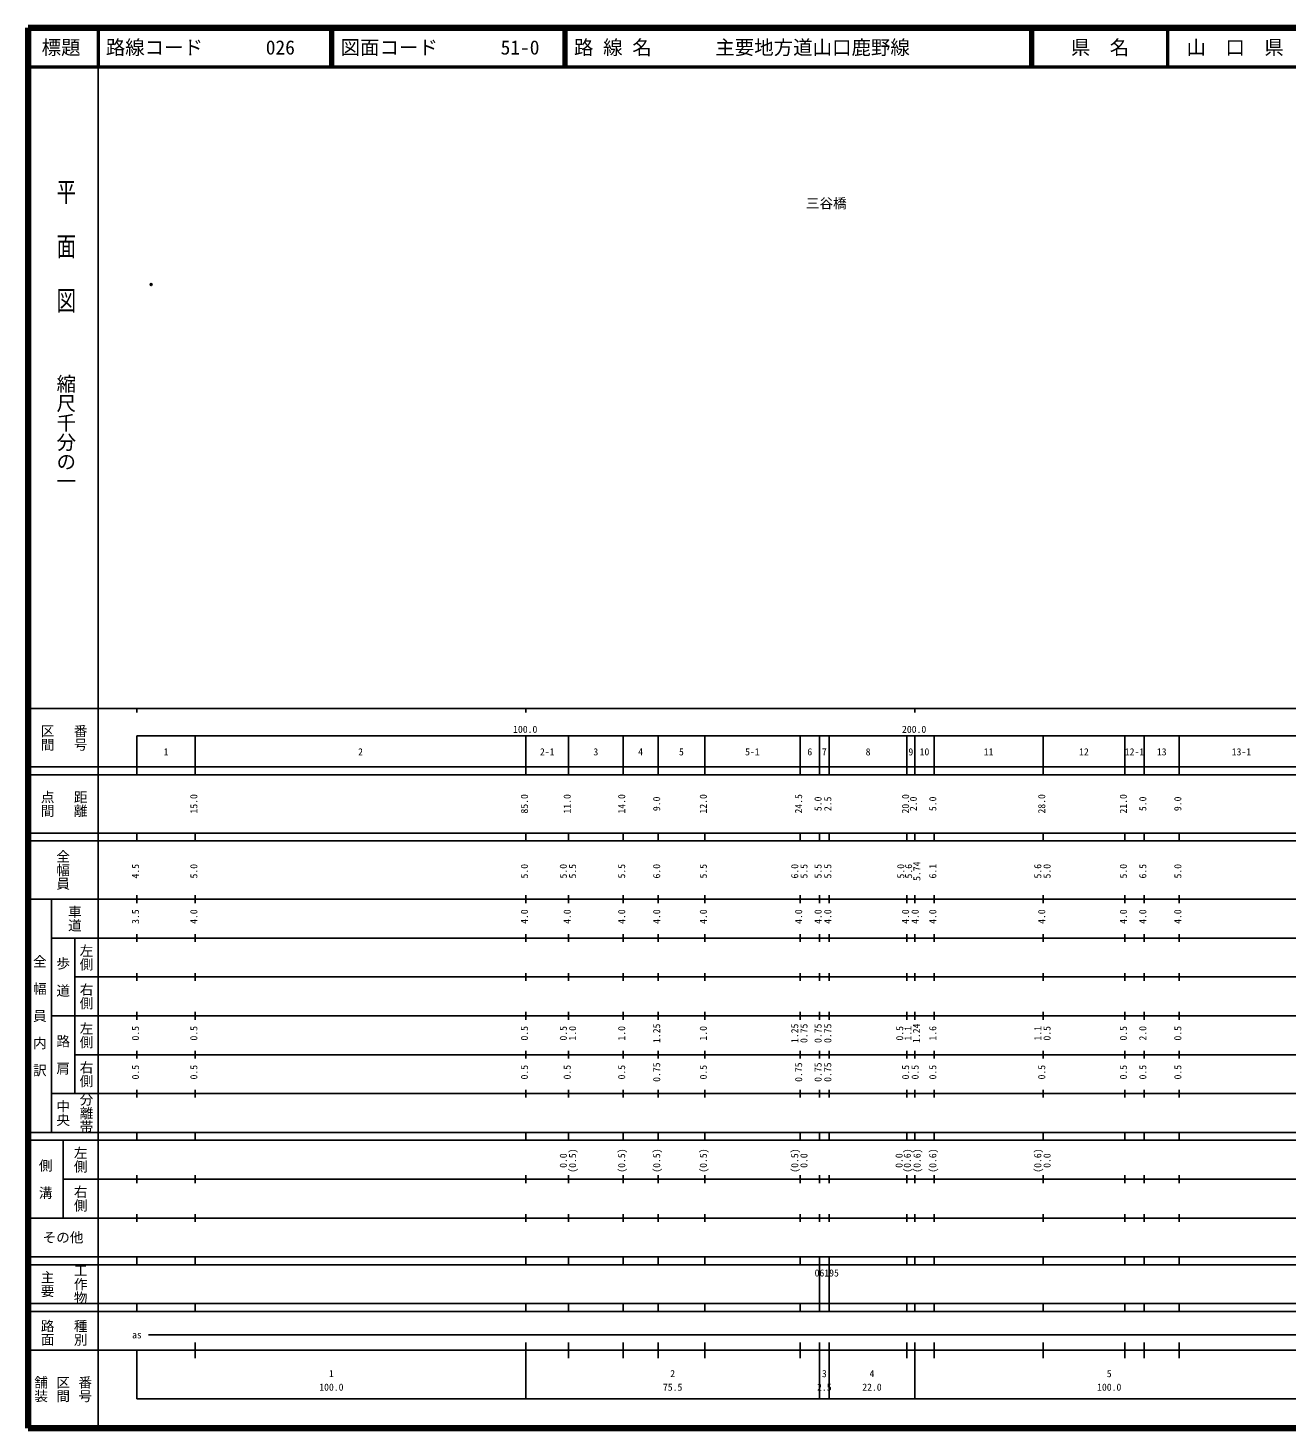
# Model space of a CAD drawing. Units: millimetres on the paper. Extents: x 40 to 680, y 20 to 380.
# Drawn here: x 40 to 363.7, y 20 to 380 of the extents above; entities that cross this region are included whole.
import ezdxf
from ezdxf.enums import TextEntityAlignment as Align

# ---------------------------------------------------------------- set-up
doc = ezdxf.new("R2010")
doc.units = ezdxf.units.MM
doc.header["$PDMODE"] = 32
doc.header["$PDSIZE"] = 0.5
doc.layers.add('M-OTRS', color=6, linetype='Continuous')
doc.layers.add('M-TTL-TXT', color=7, linetype='Continuous')
for name, color, linetype, lineweight in [('M-TTL', 2, 'Continuous', 140), ('M-TTL-BAND', 7, 'Continuous', 25), ('M-TTL-LINE', 7, 'Continuous', 50)]:
    doc.layers.add(name, color=color, linetype=linetype, lineweight=lineweight)
doc.styles.add('@ＭＳ ゴシック', font='')
doc.styles.add('ＭＳ ゴシック', font='')
doc.styles.get('@ＭＳ ゴシック').set_extended_font_data('@MS Gothic')
doc.styles.get('ＭＳ ゴシック').set_extended_font_data('MS Gothic')

msp = doc.modelspace()

# ---------------------------------------------------------------- linework, layer by layer
at = {"layer": 'M-OTRS'}
msp.add_point((71.655, 314.021), dxfattribs=at)
at = {"layer": 'M-TTL'}
for p, q in [((40, 380), (40, 20)), ((680, 380), (40, 380)), ((40, 20), (680, 20))]:
    msp.add_line(p, q, dxfattribs=at)
at = {"layer": 'M-TTL-BAND'}
for p, q in [((58, 370), (58, 20)), ((40, 205), (579, 205)), ((68, 205), (68, 204)), ((168, 205), (168, 204)), ((268, 205), (268, 204)), ((68, 198), (579, 198)), ((68, 198), (68, 188)), ((83, 188), (83, 198)), ((168, 188), (168, 198)), ((179, 188), (179, 198)), ((193, 188), (193, 198)), ((202, 188), (202, 198)), ((214, 188), (214, 198)), ((238.5, 188), (238.5, 198)), ((243.5, 188), (243.5, 198)), ((246, 188), (246, 198)), ((266, 188), (266, 198)), ((268, 188), (268, 198)), ((273, 188), (273, 198)), ((301, 188), (301, 198)), ((322, 188), (322, 198)), ((327, 188), (327, 198)), ((336, 188), (336, 198)), ((40, 190), (579, 190)), ((40, 188), (579, 188)), ((40, 173), (579, 173)), ((68, 171), (68, 173)), ((83, 171), (83, 173)), ((168, 171), (168, 173)), ((179, 171), (179, 173)), ((193, 171), (193, 173)), ((202, 171), (202, 173)), ((214, 171), (214, 173)), ((238.5, 171), (238.5, 173)), ((243.5, 171), (243.5, 173)), ((246, 171), (246, 173)), ((266, 171), (266, 173)), ((268, 171), (268, 173)), ((273, 171), (273, 173)), ((301, 171), (301, 173)), ((322, 171), (322, 173)), ((327, 171), (327, 173)), ((336, 171), (336, 173)), ((40, 171), (579, 171)), ((40, 156), (579, 156)), ((46, 96), (46, 156)), ((68, 155), (68, 157)), ((83, 155), (83, 157)), ((168, 155), (168, 157)), ((179, 155), (179, 157)), ((193, 155), (193, 157)), ((202, 155), (202, 157)), ((214, 155), (214, 157)), ((238.5, 155), (238.5, 157)), ((243.5, 155), (243.5, 157)), ((246, 155), (246, 157)), ((266, 155), (266, 157)), ((268, 155), (268, 157)), ((273, 155), (273, 157)), ((301, 155), (301, 157)), ((322, 155), (322, 157)), ((327, 155), (327, 157)), ((336, 155), (336, 157)), ((46, 146), (579, 146)), ((52, 146), (52, 106)), ((68, 145), (68, 147)), ((83, 145), (83, 147)), ((168, 145), (168, 147)), ((179, 145), (179, 147)), ((193, 145), (193, 147)), ((202, 145), (202, 147)), ((214, 145), (214, 147)), ((238.5, 145), (238.5, 147)), ((243.5, 145), (243.5, 147)), ((246, 145), (246, 147)), ((266, 145), (266, 147)), ((268, 145), (268, 147)), ((273, 145), (273, 147)), ((301, 145), (301, 147)), ((322, 145), (322, 147)), ((327, 145), (327, 147)), ((336, 145), (336, 147)), ((68, 135), (68, 137)), ((83, 135), (83, 137)), ((168, 135), (168, 137)), ((179, 135), (179, 137)), ((193, 135), (193, 137)), ((202, 135), (202, 137)), ((214, 135), (214, 137)), ((238.5, 135), (238.5, 137)), ((243.5, 135), (243.5, 137)), ((246, 135), (246, 137)), ((266, 135), (266, 137)), ((268, 135), (268, 137)), ((273, 135), (273, 137)), ((301, 135), (301, 137)), ((322, 135), (322, 137)), ((327, 135), (327, 137)), ((336, 135), (336, 137)), ((52, 136), (579, 136)), ((46, 126), (579, 126)), ((68, 125), (68, 127)), ((83, 125), (83, 127)), ((168, 125), (168, 127)), ((179, 125), (179, 127)), ((193, 125), (193, 127)), ((202, 125), (202, 127)), ((214, 125), (214, 127)), ((238.5, 125), (238.5, 127)), ((243.5, 125), (243.5, 127)), ((246, 125), (246, 127)), ((266, 125), (266, 127)), ((268, 125), (268, 127)), ((273, 125), (273, 127)), ((301, 125), (301, 127)), ((322, 125), (322, 127)), ((327, 125), (327, 127)), ((336, 125), (336, 127)), ((52, 116), (579, 116)), ((68, 115), (68, 117)), ((83, 115), (83, 117)), ((168, 115), (168, 117)), ((179, 115), (179, 117)), ((193, 115), (193, 117)), ((202, 115), (202, 117)), ((214, 115), (214, 117)), ((238.5, 115), (238.5, 117)), ((243.5, 115), (243.5, 117)), ((246, 115), (246, 117)), ((266, 115), (266, 117)), ((268, 115), (268, 117)), ((273, 115), (273, 117)), ((301, 115), (301, 117)), ((322, 115), (322, 117)), ((327, 115), (327, 117)), ((336, 115), (336, 117)), ((46, 106), (579, 106)), ((68, 105), (68, 107)), ((83, 105), (83, 107)), ((168, 105), (168, 107)), ((179, 105), (179, 107)), ((193, 105), (193, 107)), ((202, 105), (202, 107)), ((214, 105), (214, 107)), ((238.5, 105), (238.5, 107)), ((243.5, 105), (243.5, 107)), ((246, 105), (246, 107)), ((266, 105), (266, 107)), ((268, 105), (268, 107)), ((273, 105), (273, 107)), ((301, 105), (301, 107)), ((322, 105), (322, 107)), ((327, 105), (327, 107)), ((336, 105), (336, 107)), ((40, 96), (579, 96)), ((40, 94), (579, 94)), ((49, 94), (49, 74)), ((68, 94), (68, 96)), ((83, 94), (83, 96)), ((168, 94), (168, 96)), ((179, 94), (179, 96)), ((193, 94), (193, 96)), ((202, 94), (202, 96)), ((214, 94), (214, 96)), ((238.5, 94), (238.5, 96)), ((243.5, 94), (243.5, 96)), ((246, 94), (246, 96)), ((266, 94), (266, 96)), ((268, 94), (268, 96)), ((273, 94), (273, 96)), ((301, 94), (301, 96)), ((322, 94), (322, 96)), ((327, 94), (327, 96)), ((336, 94), (336, 96)), ((49, 84), (579, 84)), ((68, 83), (68, 85)), ((83, 83), (83, 85)), ((168, 83), (168, 85)), ((179, 83), (179, 85)), ((193, 83), (193, 85)), ((202, 83), (202, 85)), ((214, 83), (214, 85)), ((238.5, 83), (238.5, 85)), ((243.5, 83), (243.5, 85)), ((246, 83), (246, 85)), ((266, 83), (266, 85)), ((268, 83), (268, 85)), ((273, 83), (273, 85)), ((301, 83), (301, 85)), ((322, 83), (322, 85)), ((327, 83), (327, 85)), ((336, 83), (336, 85)), ((40, 74), (579, 74)), ((68, 73), (68, 75)), ((83, 73), (83, 75)), ((168, 73), (168, 75)), ((179, 73), (179, 75)), ((193, 73), (193, 75)), ((202, 73), (202, 75)), ((214, 73), (214, 75)), ((238.5, 73), (238.5, 75)), ((243.5, 73), (243.5, 75)), ((246, 73), (246, 75)), ((266, 73), (266, 75)), ((268, 73), (268, 75)), ((273, 73), (273, 75)), ((301, 73), (301, 75)), ((322, 73), (322, 75)), ((327, 73), (327, 75)), ((336, 73), (336, 75)), ((40, 64), (579, 64)), ((40, 62), (579, 62)), ((68, 62), (68, 64)), ((83, 62), (83, 64)), ((168, 62), (168, 64)), ((179, 62), (179, 64)), ((193, 62), (193, 64)), ((202, 62), (202, 64)), ((214, 62), (214, 64)), ((238.5, 62), (238.5, 64)), ((243.5, 62), (243.5, 64)), ((243.5, 52), (243.5, 62)), ((246, 62), (246, 64)), ((246, 52), (246, 62)), ((266, 62), (266, 64)), ((268, 62), (268, 64)), ((273, 62), (273, 64)), ((301, 62), (301, 64)), ((322, 62), (322, 64)), ((327, 62), (327, 64)), ((336, 62), (336, 64)), ((40, 52), (579, 52)), ((68, 50), (68, 52)), ((83, 50), (83, 52)), ((168, 50), (168, 52)), ((179, 50), (179, 52)), ((193, 50), (193, 52)), ((202, 50), (202, 52)), ((214, 50), (214, 52)), ((238.5, 50), (238.5, 52)), ((243.5, 50), (243.5, 52)), ((246, 50), (246, 52)), ((266, 50), (266, 52)), ((268, 50), (268, 52)), ((273, 50), (273, 52)), ((301, 50), (301, 52)), ((322, 50), (322, 52)), ((327, 50), (327, 52)), ((336, 50), (336, 52)), ((40, 50), (579, 50)), ((71, 44), (565, 44)), ((40, 40), (579, 40)), ((68, 40), (68, 27.5)), ((83, 38), (83, 42)), ((168, 27.5), (168, 42)), ((179, 38), (179, 42)), ((193, 38), (193, 42)), ((202, 38), (202, 42)), ((214, 38), (214, 42)), ((238.5, 38), (238.5, 42)), ((243.5, 27.5), (243.5, 42)), ((246, 27.5), (246, 42)), ((266, 38), (266, 42)), ((268, 27.5), (268, 42)), ((273, 38), (273, 42)), ((301, 38), (301, 42)), ((322, 38), (322, 42)), ((327, 38), (327, 42)), ((336, 38), (336, 42)), ((68, 27.5), (579, 27.5))]:
    msp.add_line(p, q, dxfattribs=at)
at = {"layer": 'M-TTL-LINE'}
for p, q in [((58, 380), (58, 370)), ((117.75, 380), (117.75, 370)), ((118.25, 380), (118.25, 370)), ((177.75, 380), (177.75, 370)), ((178.25, 380), (178.25, 370)), ((297.75, 380), (297.75, 370)), ((298.25, 380), (298.25, 370)), ((333, 380), (333, 370)), ((40, 370), (680, 370))]:
    msp.add_line(p, q, dxfattribs=at)

# ---------------------------------------------------------------- texts
at = {"layer": 'M-TTL', "color": 7, "style": 'ＭＳ ゴシック'}
msp.add_text('三谷橋', height=2.566, dxfattribs=at).set_placement((240.003, 332.849), align=Align.BOTTOM_LEFT)
at = {"layer": 'M-TTL-BAND', "style": '@ＭＳ ゴシック', "width": 1.4}
msp.add_text('平  面  図', height=3.666, rotation=270, dxfattribs=at).set_placement((49.777, 306.475), align=Align.MIDDLE_RIGHT)
at = {"layer": 'M-TTL-BAND', "style": '@ＭＳ ゴシック'}
msp.add_text('縮尺千分の一', height=3.666, rotation=270, dxfattribs=at).set_placement((49.777, 261.03), align=Align.MIDDLE_RIGHT)
for s, p in [('区間', (45, 197.5)), ('番号', (53.5, 197.5)), ('点間', (45, 180.5)), ('距離', (53.5, 180.5)), ('全幅員', (49, 163.5)), ('車道', (52, 151)), ('左側', (55, 141)), ('全\u3000幅\u3000員\u3000内\u3000訳', (43, 126)), ('歩\u3000道', (49, 136)), ('右側', (55, 131)), ('左側', (55, 121)), ('路\u3000肩', (49, 116)), ('右側', (55, 111)), ('分離帯', (55, 101)), ('中央', (49, 101)), ('左側', (53.5, 89)), ('側\u3000溝', (44.5, 84)), ('右側', (53.5, 79)), ('工作物', (53.5, 57)), ('主要', (45, 57)), ('路面', (45, 44.5)), ('種別', (53.5, 44.5)), ('舗装', (43.333, 30)), ('区間', (49, 30)), ('番号', (54.667, 30))]:
    msp.add_text(s, height=2.566, rotation=270, dxfattribs=at).set_placement(p, align=Align.MIDDLE_CENTER)
at = {"layer": 'M-TTL-BAND', "style": 'ＭＳ ゴシック'}
for s, p in [('100.0', (167.844, 198.195)), ('200.0', (267.844, 198.195)), ('1', (75.5, 192.405)), ('2', (125.5, 192.405)), ('2-1', (173.5, 192.405)), ('3', (186, 192.405)), ('4', (197.5, 192.405)), ('5', (208, 192.405)), ('5-1', (226.25, 192.405)), ('6', (241, 192.405)), ('7', (244.75, 192.405)), ('8', (256, 192.405)), ('9', (267, 192.405)), ('10', (270.5, 192.405)), ('11', (287, 192.405)), ('12', (311.5, 192.405)), ('12-1', (324.5, 192.405)), ('13', (331.5, 192.405)), ('13-1', (352, 192.405)), ('as', (68, 42.5)), ('1', (118, 32.523)), ('2', (205.75, 32.523)), ('3', (244.75, 32.523)), ('4', (257, 32.523)), ('5', (318, 32.523)), ('100.0', (118, 29.033)), ('75.5', (205.75, 29.033)), ('2.5', (244.75, 29.033)), ('22.0', (257, 29.033)), ('100.0', (318, 29.033))]:
    msp.add_text(s, height=1.833, dxfattribs=at).set_placement(p, align=Align.BOTTOM_CENTER)
for s, p in [('15.0', (84.093, 180.5)), ('85.0', (169.093, 180.5)), ('11.0', (180.093, 180.5)), ('14.0', (194.093, 180.5)), ('9.0', (203.093, 180.5)), ('12.0', (215.093, 180.5)), ('24.5', (239.593, 180.5)), ('5.0', (244.593, 180.5)), ('2.5', (247.093, 180.5)), ('20.0', (267.093, 180.5)), ('2.0', (269.093, 180.5)), ('5.0', (274.093, 180.5)), ('28.0', (302.093, 180.5)), ('21.0', (323.093, 180.5)), ('5.0', (328.093, 180.5)), ('9.0', (337.093, 180.5)), ('4.5', (69.093, 163.174)), ('5.0', (84.093, 163.174)), ('5.0', (169.093, 163.174)), ('5.0', (179.093, 163.174)), ('5.5', (181.463, 163.174)), ('5.5', (194.093, 163.174)), ('6.0', (203.093, 163.174)), ('5.5', (215.093, 163.174)), ('6.0', (238.593, 163.174)), ('5.5', (240.963, 163.174)), ('5.5', (244.593, 163.174)), ('5.5', (247.093, 163.174)), ('5.0', (265.855, 163.174)), ('5.6', (267.861, 163.174)), ('5.74', (269.993, 163.174)), ('6.1', (274.093, 163.174)), ('5.6', (301.093, 163.174)), ('5.0', (303.463, 163.174)), ('5.0', (323.093, 163.174)), ('6.5', (328.093, 163.174)), ('5.0', (337.093, 163.174)), ('3.5', (69.093, 151.5)), ('4.0', (84.093, 151.5)), ('4.0', (169.093, 151.5)), ('4.0', (180.093, 151.5)), ('4.0', (194.093, 151.5)), ('4.0', (203.093, 151.5)), ('4.0', (215.093, 151.5)), ('4.0', (239.593, 151.5)), ('4.0', (244.593, 151.5)), ('4.0', (247.093, 151.5)), ('4.0', (267.093, 151.5)), ('4.0', (269.552, 151.5)), ('4.0', (274.093, 151.5)), ('4.0', (302.093, 151.5)), ('4.0', (323.093, 151.5)), ('4.0', (328.093, 151.5)), ('4.0', (337.093, 151.5)), ('0.5', (69.093, 121.5)), ('0.5', (84.093, 121.5)), ('0.5', (169.093, 121.5)), ('0.5', (179.093, 121.5)), ('1.0', (181.463, 121.5)), ('1.0', (194.093, 121.5)), ('1.25', (203.093, 121.5)), ('1.0', (215.093, 121.5)), ('1.25', (238.593, 121.5)), ('0.75', (240.963, 121.5)), ('0.75', (244.593, 121.5)), ('0.75', (247.093, 121.5)), ('0.5', (265.586, 121.5)), ('1.1', (267.703, 121.5)), ('1.24', (269.89, 121.5)), ('1.6', (274.093, 121.5)), ('1.1', (301.093, 121.5)), ('0.5', (303.463, 121.5)), ('0.5', (323.093, 121.5)), ('2.0', (328.093, 121.5)), ('0.5', (337.093, 121.5)), ('0.5', (69.093, 111.5)), ('0.5', (84.093, 111.5)), ('0.5', (169.093, 111.5)), ('0.5', (180.093, 111.5)), ('0.5', (194.093, 111.5)), ('0.75', (203.093, 111.5)), ('0.5', (215.093, 111.5)), ('0.75', (239.593, 111.5)), ('0.75', (244.593, 111.5)), ('0.75', (247.093, 111.5)), ('0.5', (267.093, 111.5)), ('0.5', (269.552, 111.5)), ('0.5', (274.093, 111.5)), ('0.5', (302.093, 111.5)), ('0.5', (323.093, 111.5)), ('0.5', (328.093, 111.5)), ('0.5', (337.093, 111.5)), ('0.0', (179.093, 88.764)), ('(0.5)', (181.463, 88.764)), ('(0.5)', (194.093, 88.764)), ('(0.5)', (203.093, 88.764)), ('(0.5)', (215.093, 88.764)), ('(0.5)', (238.593, 88.764)), ('0.0', (240.963, 88.764)), ('0.0', (265.42, 88.764)), ('(0.6)', (267.544, 88.764)), ('(0.6)', (270.05, 88.764)), ('(0.6)', (274.093, 88.764)), ('(0.6)', (301.093, 88.764)), ('0.0', (303.463, 88.764))]:
    msp.add_text(s, height=1.833, rotation=90, dxfattribs=at).set_placement(p, align=Align.BOTTOM_CENTER)
msp.add_text('その他', height=2.566, dxfattribs=at).set_placement((49, 69), align=Align.MIDDLE_CENTER)
msp.add_text('06195', height=1.833, dxfattribs=at).set_placement((242.25, 58.405), align=Align.BOTTOM_LEFT)
at = {"layer": 'M-TTL-TXT', "style": 'ＭＳ ゴシック'}
for s, p in [('標題', (48.5, 375)), ('県\u3000名', (315.625, 375)), ('山\u3000口\u3000県', (350.375, 375))]:
    msp.add_text(s, height=3.666, dxfattribs=at).set_placement(p, align=Align.MIDDLE_CENTER)
for s, p in [('路線コード', (60, 375)), ('026', (101.142, 375)), ('図面コード', (120.38, 375)), ('51-0', (161.521, 375)), ('路 線 名', (180.38, 375)), ('主要地方道山口鹿野線', (216.734, 375))]:
    msp.add_text(s, height=3.666, dxfattribs=at).set_placement(p, align=Align.MIDDLE_LEFT)

doc.saveas('drawing.dxf')
